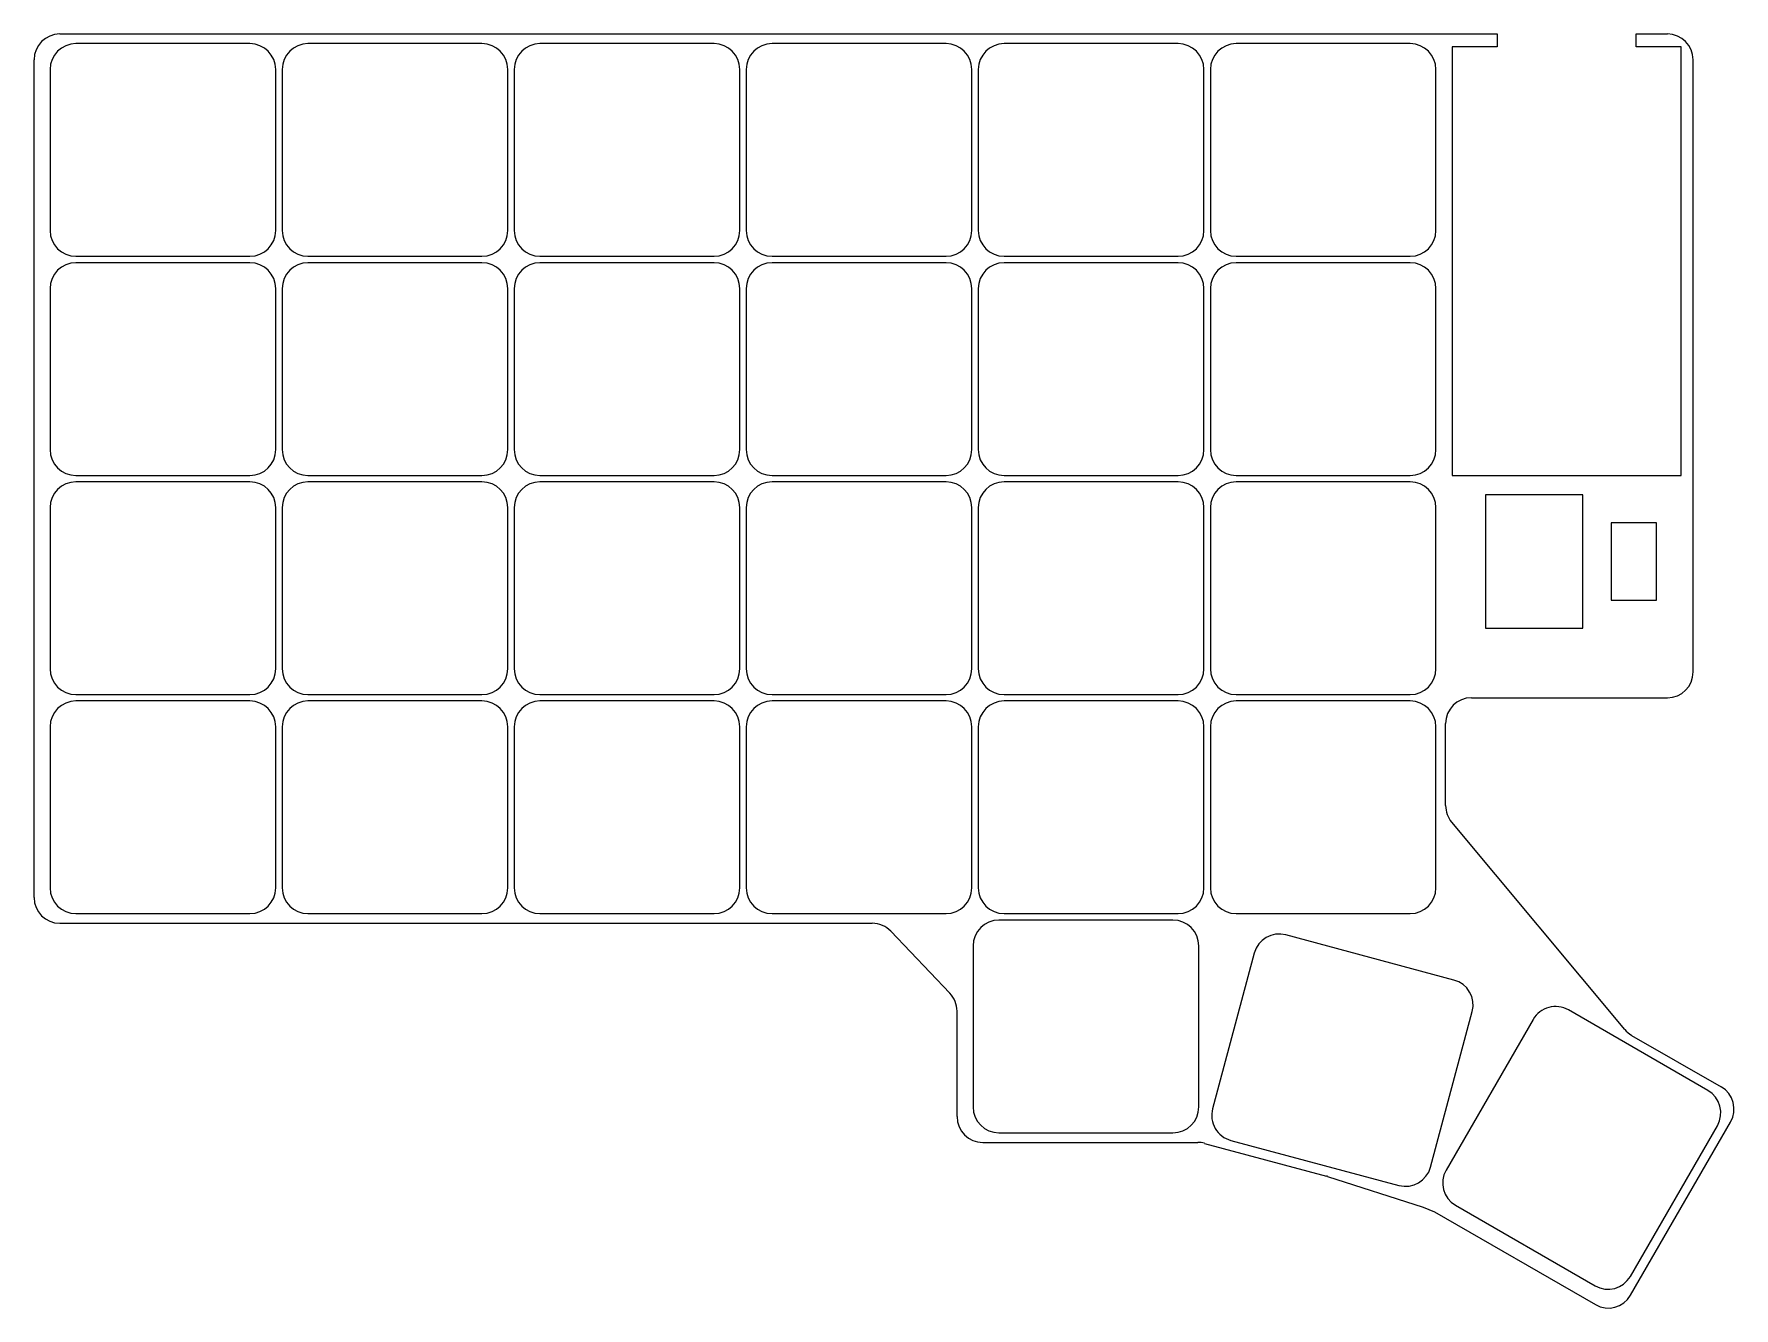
# Model space of a CAD drawing. Header units: millimetres. Extents: x 8 to 140, y -39 to 60.
import ezdxf

# ---------------------------------------------------------------- set-up
doc = ezdxf.new("R2010")
doc.units = ezdxf.units.MM

msp = doc.modelspace()

# ---------------------------------------------------------------- linework, layer by layer
for p, q in [((10, 60), (121.51, 60)), ((121.51, 60), (121.51, 59)), ((132.27, 60), (134.7, 60)), ((132.27, 59), (132.27, 60)), ((24.75, 59.25), (11.25, 59.25)), ((42.75, 59.25), (29.25, 59.25)), ((60.75, 59.25), (47.25, 59.25)), ((78.75, 59.25), (65.25, 59.25)), ((96.75, 59.25), (83.25, 59.25)), ((114.75, 59.25), (101.25, 59.25)), ((121.51, 59), (118, 59)), ((118, 59), (118, 25.75)), ((135.78, 59), (132.27, 59)), ((135.78, 25.75), (135.78, 59)), ((8, -7), (8, 58)), ((9.25, 57.25), (9.25, 44.75)), ((26.75, 44.75), (26.75, 57.25)), ((27.25, 57.25), (27.25, 44.75)), ((44.75, 44.75), (44.75, 57.25)), ((45.25, 57.25), (45.25, 44.75)), ((62.75, 44.75), (62.75, 57.25)), ((63.25, 57.25), (63.25, 44.75)), ((80.75, 44.75), (80.75, 57.25)), ((81.25, 57.25), (81.25, 44.75)), ((98.75, 44.75), (98.75, 57.25)), ((99.25, 57.25), (99.25, 44.75)), ((116.75, 44.75), (116.75, 57.25)), ((136.7, 10.5), (136.7, 58)), ((11.25, 42.75), (24.75, 42.75)), ((24.75, 42.25), (11.25, 42.25)), ((29.25, 42.75), (42.75, 42.75)), ((42.75, 42.25), (29.25, 42.25)), ((47.25, 42.75), (60.75, 42.75)), ((60.75, 42.25), (47.25, 42.25)), ((65.25, 42.75), (78.75, 42.75)), ((78.75, 42.25), (65.25, 42.25)), ((83.25, 42.75), (96.75, 42.75)), ((96.75, 42.25), (83.25, 42.25)), ((101.25, 42.75), (114.75, 42.75)), ((114.75, 42.25), (101.25, 42.25)), ((9.25, 40.25), (9.25, 27.75)), ((26.75, 27.75), (26.75, 40.25)), ((27.25, 40.25), (27.25, 27.75)), ((44.75, 27.75), (44.75, 40.25)), ((45.25, 40.25), (45.25, 27.75)), ((62.75, 27.75), (62.75, 40.25)), ((63.25, 40.25), (63.25, 27.75)), ((80.75, 27.75), (80.75, 40.25)), ((81.25, 40.25), (81.25, 27.75)), ((98.75, 27.75), (98.75, 40.25)), ((99.25, 40.25), (99.25, 27.75)), ((116.75, 27.75), (116.75, 40.25)), ((11.25, 25.75), (24.75, 25.75)), ((24.75, 25.25), (11.25, 25.25)), ((29.25, 25.75), (42.75, 25.75)), ((42.75, 25.25), (29.25, 25.25)), ((47.25, 25.75), (60.75, 25.75)), ((60.75, 25.25), (47.25, 25.25)), ((65.25, 25.75), (78.75, 25.75)), ((78.75, 25.25), (65.25, 25.25)), ((83.25, 25.75), (96.75, 25.75)), ((96.75, 25.25), (83.25, 25.25)), ((101.25, 25.75), (114.75, 25.75)), ((114.75, 25.25), (101.25, 25.25)), ((118, 25.75), (135.78, 25.75)), ((128.15, 24.25), (120.6, 24.25)), ((120.6, 24.25), (120.6, 13.9)), ((128.15, 13.9), (128.15, 24.25)), ((9.25, 23.25), (9.25, 10.75)), ((26.75, 10.75), (26.75, 23.25)), ((27.25, 23.25), (27.25, 10.75)), ((44.75, 10.75), (44.75, 23.25)), ((45.25, 23.25), (45.25, 10.75)), ((62.75, 10.75), (62.75, 23.25)), ((63.25, 23.25), (63.25, 10.75)), ((80.75, 10.75), (80.75, 23.25)), ((81.25, 23.25), (81.25, 10.75)), ((98.75, 10.75), (98.75, 23.25)), ((99.25, 23.25), (99.25, 10.75)), ((116.75, 10.75), (116.75, 23.25)), ((133.87, 22.07), (130.35, 22.07)), ((130.35, 22.07), (130.35, 16.07)), ((133.87, 16.07), (133.87, 22.07)), ((130.35, 16.07), (133.87, 16.07)), ((120.6, 13.9), (128.15, 13.9)), ((11.25, 8.75), (24.75, 8.75)), ((24.75, 8.25), (11.25, 8.25)), ((29.25, 8.75), (42.75, 8.75)), ((42.75, 8.25), (29.25, 8.25)), ((47.25, 8.75), (60.75, 8.75)), ((60.75, 8.25), (47.25, 8.25)), ((65.25, 8.75), (78.75, 8.75)), ((78.75, 8.25), (65.25, 8.25)), ((83.25, 8.75), (96.75, 8.75)), ((96.75, 8.25), (83.25, 8.25)), ((101.25, 8.75), (114.75, 8.75)), ((114.75, 8.25), (101.25, 8.25)), ((119.5, 8.5), (134.7, 8.5)), ((9.25, 6.25), (9.25, -6.25)), ((26.75, -6.25), (26.75, 6.25)), ((27.25, 6.25), (27.25, -6.25)), ((44.75, -6.25), (44.75, 6.25)), ((45.25, 6.25), (45.25, -6.25)), ((62.75, -6.25), (62.75, 6.25)), ((63.25, 6.25), (63.25, -6.25)), ((80.75, -6.25), (80.75, 6.25)), ((81.25, 6.25), (81.25, -6.25)), ((98.75, -6.25), (98.75, 6.25)), ((99.25, 6.25), (99.25, -6.25)), ((116.75, -6.25), (116.75, 6.25)), ((117.5, 0.13), (117.5, 6.5)), ((131.4, -17.24), (117.97, -1.16)), ((10, -9), (73.02, -9)), ((11.25, -8.25), (24.75, -8.25)), ((29.25, -8.25), (42.75, -8.25)), ((47.25, -8.25), (60.75, -8.25)), ((65.25, -8.25), (78.75, -8.25)), ((96.35, -8.75), (82.85, -8.75)), ((83.25, -8.25), (96.75, -8.25)), ((101.25, -8.25), (114.75, -8.25)), ((74.47, -9.62), (79.05, -14.43)), ((118.15, -13.4), (105.11, -9.9)), ((80.85, -10.75), (80.85, -23.25)), ((98.35, -23.25), (98.35, -10.75)), ((102.66, -11.32), (99.42, -23.39)), ((79.6, -24), (79.6, -15.81)), ((137.85, -21.96), (127.02, -15.71)), ((116.33, -27.92), (119.56, -15.85)), ((124.29, -16.45), (117.54, -28.14)), ((131.93, -17.69), (138.87, -21.69)), ((131.83, -36.39), (138.58, -24.7)), ((131.85, -37.85), (139.6, -24.42)), ((81.6, -26), (98.27, -26)), ((82.85, -25.25), (96.35, -25.25)), ((98.79, -26.07), (108.26, -28.61)), ((100.84, -25.84), (113.88, -29.33)), ((108.35, -28.63), (115.76, -31.01)), ((115.76, -31.01), (116.65, -31.38)), ((116.65, -31.38), (129.12, -38.58)), ((118.27, -30.87), (129.1, -37.12))]:
    msp.add_line(p, q)
for centre, start, end in [((10, 58), 90, 180), ((134.7, 58), 0, 90), ((11.25, 57.25), 90, 180), ((24.75, 57.25), 0, 90), ((29.25, 57.25), 90, 180), ((42.75, 57.25), 0, 90), ((47.25, 57.25), 90, 180), ((60.75, 57.25), 0, 90), ((65.25, 57.25), 90, 180), ((78.75, 57.25), 0, 90), ((83.25, 57.25), 90, 180), ((96.75, 57.25), 0, 90), ((101.25, 57.25), 90, 180), ((114.75, 57.25), 0, 90), ((11.25, 44.75), 180, 270), ((24.75, 44.75), 270, 0), ((29.25, 44.75), 180, 270), ((42.75, 44.75), 270, 0), ((47.25, 44.75), 180, 270), ((60.75, 44.75), 270, 0), ((65.25, 44.75), 180, 270), ((78.75, 44.75), 270, 0), ((83.25, 44.75), 180, 270), ((96.75, 44.75), 270, 0), ((101.25, 44.75), 180, 270), ((114.75, 44.75), 270, 0), ((11.25, 40.25), 90, 180), ((24.75, 40.25), 0, 90), ((29.25, 40.25), 90, 180), ((42.75, 40.25), 0, 90), ((47.25, 40.25), 90, 180), ((60.75, 40.25), 0, 90), ((65.25, 40.25), 90, 180), ((78.75, 40.25), 0, 90), ((83.25, 40.25), 90, 180), ((96.75, 40.25), 0, 90), ((101.25, 40.25), 90, 180), ((114.75, 40.25), 0, 90), ((11.25, 27.75), 180, 270), ((24.75, 27.75), 270, 0), ((29.25, 27.75), 180, 270), ((42.75, 27.75), 270, 0), ((47.25, 27.75), 180, 270), ((60.75, 27.75), 270, 0), ((65.25, 27.75), 180, 270), ((78.75, 27.75), 270, 0), ((83.25, 27.75), 180, 270), ((96.75, 27.75), 270, 0), ((101.25, 27.75), 180, 270), ((114.75, 27.75), 270, 0), ((11.25, 23.25), 90, 180), ((24.75, 23.25), 0, 90), ((29.25, 23.25), 90, 180), ((42.75, 23.25), 0, 90), ((47.25, 23.25), 90, 180), ((60.75, 23.25), 0, 90), ((65.25, 23.25), 90, 180), ((78.75, 23.25), 0, 90), ((83.25, 23.25), 90, 180), ((96.75, 23.25), 0, 90), ((101.25, 23.25), 90, 180), ((114.75, 23.25), 0, 90), ((11.25, 10.75), 180, 270), ((24.75, 10.75), 270, 0), ((29.25, 10.75), 180, 270), ((42.75, 10.75), 270, 0), ((47.25, 10.75), 180, 270), ((60.75, 10.75), 270, 0), ((65.25, 10.75), 180, 270), ((78.75, 10.75), 270, 0), ((83.25, 10.75), 180, 270), ((96.75, 10.75), 270, 0), ((101.25, 10.75), 180, 270), ((114.75, 10.75), 270, 0), ((134.7, 10.5), 270, 0), ((11.25, 6.25), 90, 180), ((24.75, 6.25), 0, 90), ((29.25, 6.25), 90, 180), ((42.75, 6.25), 0, 90), ((47.25, 6.25), 90, 180), ((60.75, 6.25), 0, 90), ((65.25, 6.25), 90, 180), ((78.75, 6.25), 0, 90), ((83.25, 6.25), 90, 180), ((96.75, 6.25), 0, 90), ((101.25, 6.25), 90, 180), ((114.75, 6.25), 0, 90), ((119.5, 6.5), 90, 180), ((119.5, 0.13), 180, 219.8761), ((11.25, -6.25), 180, 270), ((24.75, -6.25), 270, 0), ((29.25, -6.25), 180, 270), ((42.75, -6.25), 270, 0), ((47.25, -6.25), 180, 270), ((60.75, -6.25), 270, 0), ((65.25, -6.25), 180, 270), ((78.75, -6.25), 270, 0), ((83.25, -6.25), 180, 270), ((96.75, -6.25), 270, 0), ((101.25, -6.25), 180, 270), ((114.75, -6.25), 270, 0), ((10, -7), 180, 270), ((73.02, -11), 43.6196, 90), ((82.85, -10.75), 90, 180), ((96.35, -10.75), 0, 90), ((104.59, -11.83), 75, 165), ((77.6, -15.81), 0, 43.6196), ((117.63, -15.33), 345, 75), ((126.02, -17.45), 60, 150), ((132.93, -15.95), 219.8761, 240), ((136.85, -23.7), 330, 60), ((137.87, -23.42), 330, 60), ((82.85, -23.25), 180, 270), ((96.35, -23.25), 270, 0), ((101.36, -23.91), 165, 255), ((81.6, -24), 180, 270), ((98.27, -28), 75, 90), ((107.74, -30.54), 72.1884, 75), ((114.4, -27.4), 255, 345), ((119.27, -29.14), 150, 240), ((130.1, -35.39), 240, 330), ((130.12, -36.85), 240, 330)]:
    msp.add_arc(centre, 2, start, end)

doc.saveas('drawing.dxf')
